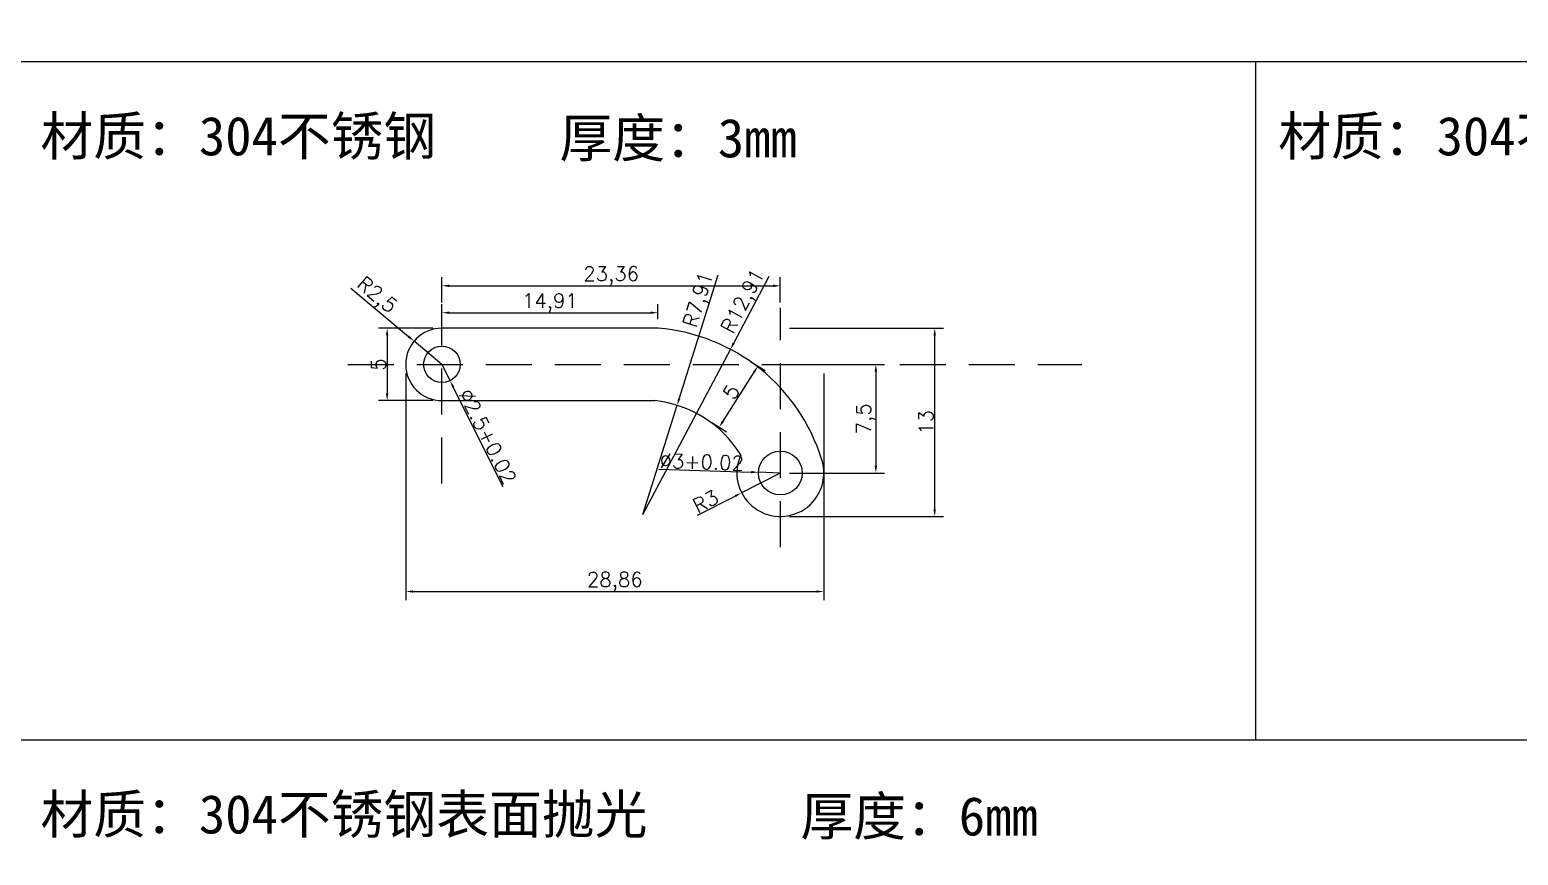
# Model space of a CAD drawing. Header units: millimetres. Extents: x 6817 to 10425, y -2870 to -164.
# Drawn here: x 10164.2 to 10267, y -416.3 to -359.3 of the extents above; entities that cross this region are included whole.
import ezdxf

# ---------------------------------------------------------------- set-up
doc = ezdxf.new("R2010")
doc.units = ezdxf.units.MM
doc.linetypes.add('HIDDEN', pattern=[9.525, 6.35, -3.175])
doc.layers.add('图层2', color=108, linetype='Continuous')
doc.styles.get("Standard").update_dxf_attribs({"font": 'txt', "bigfont": 'gbcbig.shx'})
doc.dimstyles.new('ISO-25', dxfattribs={"dimtxt": 1, "dimasz": 0.5, "dimexe": 0.6, "dimexo": 0.625, "dimgap": 0.1, "dimtad": 1, "dimtxsty": 'Standard', "dimcen": 2.5, "dimadec": 0, "dimazin": 0, "dimtfac": 1, "dimtmove": 0, "dimatfit": 3, "dimfxl": 1, "dimarcsym": 0})

# ---------------------------------------------------------------- blocks, each defined once
blk = doc.blocks.new('*D985')
at = {"layer": 'Defpoints', "color": 0, "linetype": 'ByBlock', "transparency": 16777216}
for p in [(10216.04, -377.02), (10192.69, -378.8), (10216.04, -378.8)]:
    blk.add_point(p, dxfattribs=at)
at = {"layer": '图层2', "color": 0, "linetype": 'ByBlock', "lineweight": -2, "transparency": 16777216}
for p, q in [((10192.69, -378.17), (10192.69, -376.42)), ((10216.04, -378.17), (10216.04, -376.42)), ((10193.19, -377.02), (10215.54, -377.02))]:
    blk.add_line(p, q, dxfattribs=at)
at = {"layer": '图层2', "color": 0, "linetype": 'ByBlock', "transparency": 16777216}
for points in [[(10193.19, -376.94), (10193.19, -377.11), (10192.69, -377.02)], [(10215.54, -376.94), (10215.54, -377.11), (10216.04, -377.02)]]:
    blk.add_solid(points, dxfattribs=at)
at = {"layer": '图层2', "color": 0, "linetype": 'ByBlock', "transparency": 16777216, "insert": (10204.37, -376.34), "char_height": 1, "attachment_point": 5}
blk.add_mtext('23,36', dxfattribs=at)
blk = doc.blocks.new('*D986')
at = {"layer": 'Defpoints', "color": 0, "linetype": 'ByBlock', "transparency": 16777216}
for p in [(10216.04, -382.45), (10216.04, -389.95), (10222.64, -389.95)]:
    blk.add_point(p, dxfattribs=at)
at = {"layer": '图层2', "color": 0, "linetype": 'ByBlock', "lineweight": -2, "transparency": 16777216}
for p, q in [((10216.67, -382.45), (10223.24, -382.45)), ((10222.64, -382.95), (10222.64, -389.45)), ((10216.67, -389.95), (10223.24, -389.95))]:
    blk.add_line(p, q, dxfattribs=at)
at = {"layer": '图层2', "color": 0, "linetype": 'ByBlock', "transparency": 16777216}
for points in [[(10222.55, -382.95), (10222.72, -382.95), (10222.64, -382.45)], [(10222.55, -389.45), (10222.72, -389.45), (10222.64, -389.95)]]:
    blk.add_solid(points, dxfattribs=at)
at = {"layer": '图层2', "color": 0, "linetype": 'ByBlock', "transparency": 16777216, "insert": (10221.95, -386.2), "char_height": 1, "attachment_point": 5, "rotation": 90}
blk.add_mtext('7,5', dxfattribs=at)
blk = doc.blocks.new('*D987')
at = {"layer": 'Defpoints', "color": 0, "linetype": 'ByBlock', "transparency": 16777216}
for p in [(10192.69, -379.95), (10188.91, -384.95), (10192.69, -384.95)]:
    blk.add_point(p, dxfattribs=at)
at = {"layer": '图层2', "color": 0, "linetype": 'ByBlock', "lineweight": -2, "transparency": 16777216}
for p, q in [((10192.06, -379.95), (10188.31, -379.95)), ((10188.91, -380.45), (10188.91, -384.45)), ((10192.06, -384.95), (10188.31, -384.95))]:
    blk.add_line(p, q, dxfattribs=at)
at = {"layer": '图层2', "color": 0, "linetype": 'ByBlock', "transparency": 16777216}
for points in [[(10188.82, -380.45), (10188.99, -380.45), (10188.91, -379.95)], [(10188.82, -384.45), (10188.99, -384.45), (10188.91, -384.95)]]:
    blk.add_solid(points, dxfattribs=at)
at = {"layer": '图层2', "color": 0, "linetype": 'ByBlock', "transparency": 16777216, "insert": (10188.31, -382.45), "char_height": 1, "attachment_point": 5, "rotation": 90}
blk.add_mtext('5', dxfattribs=at)
blk = doc.blocks.new('*D988')
at = {"layer": 'Defpoints', "color": 0, "linetype": 'ByBlock', "transparency": 16777216}
for p in [(10213.46, -381.9), (10214.5, -382.56), (10210.78, -386.13)]:
    blk.add_point(p, dxfattribs=at)
at = {"layer": '图层2', "color": 0, "linetype": 'ByBlock', "lineweight": -2, "transparency": 16777216}
for p, q in [((10212.09, -386.37), (10214.23, -382.98)), ((10213.98, -382.24), (10215, -382.88)), ((10211.31, -386.46), (10212.33, -387.11))]:
    blk.add_line(p, q, dxfattribs=at)
at = {"layer": '图层2', "color": 0, "linetype": 'ByBlock', "transparency": 16777216}
for points in [[(10214.16, -382.94), (10214.3, -383.03), (10214.5, -382.56)], [(10212.02, -386.32), (10212.16, -386.41), (10211.82, -386.79)]]:
    blk.add_solid(points, dxfattribs=at)
at = {"layer": '图层2', "color": 0, "linetype": 'ByBlock', "transparency": 16777216, "insert": (10212.65, -384.35), "char_height": 1, "attachment_point": 5, "rotation": 57.7006}
blk.add_mtext('5', dxfattribs=at)
blk = doc.blocks.new('*D989')
at = {"layer": 'Defpoints', "color": 0, "linetype": 'ByBlock', "transparency": 16777216}
for p in [(10207.6, -378.88), (10192.69, -379.95), (10207.6, -379.95)]:
    blk.add_point(p, dxfattribs=at)
at = {"layer": '图层2', "color": 0, "linetype": 'ByBlock', "lineweight": -2, "transparency": 16777216}
for p, q in [((10192.69, -379.32), (10192.69, -378.28)), ((10193.19, -378.88), (10207.1, -378.88)), ((10207.6, -379.32), (10207.6, -378.28))]:
    blk.add_line(p, q, dxfattribs=at)
at = {"layer": '图层2', "color": 0, "linetype": 'ByBlock', "transparency": 16777216}
for points in [[(10193.19, -378.8), (10193.19, -378.96), (10192.69, -378.88)], [(10207.1, -378.8), (10207.1, -378.96), (10207.6, -378.88)]]:
    blk.add_solid(points, dxfattribs=at)
at = {"layer": '图层2', "color": 0, "linetype": 'ByBlock', "transparency": 16777216, "insert": (10200.14, -378.2), "char_height": 1, "attachment_point": 5}
blk.add_mtext('14,91', dxfattribs=at)
blk = doc.blocks.new('*D990')
at = {"layer": 'Defpoints', "color": 0, "linetype": 'ByBlock', "transparency": 16777216}
for p in [(10190.77, -380.84), (10192.69, -382.45)]:
    blk.add_point(p, dxfattribs=at)
at = {"layer": '图层2', "color": 0, "linetype": 'ByBlock', "lineweight": -2, "transparency": 16777216}
for p, q in [((10186.4, -377.19), (10190.39, -380.52)), ((10192.69, -382.45), (10190.77, -380.84))]:
    blk.add_line(p, q, dxfattribs=at)
at = {"layer": '图层2', "color": 0, "linetype": 'ByBlock', "transparency": 16777216}
blk.add_solid([(10190.44, -380.46), (10190.33, -380.59), (10190.77, -380.84)], dxfattribs=at)
at = {"layer": '图层2', "color": 0, "linetype": 'ByBlock', "transparency": 16777216, "insert": (10188.13, -377.74), "char_height": 1, "attachment_point": 5, "rotation": 320.078}
blk.add_mtext('R2,5', dxfattribs=at)
blk = doc.blocks.new('*D630')
at = {"layer": 'Defpoints', "color": 0, "linetype": 'ByBlock', "transparency": 16777216}
for p in [(10192.69, -382.45), (10193.25, -383.58)]:
    blk.add_point(p, dxfattribs=at)
at = {"layer": '图层2', "color": 0, "linetype": 'ByBlock', "lineweight": -2, "transparency": 16777216}
for p, q in [((10192.69, -382.45), (10193.25, -383.58)), ((10196.91, -390.91), (10193.47, -384.02))]:
    blk.add_line(p, q, dxfattribs=at)
at = {"layer": '图层2', "color": 0, "linetype": 'ByBlock', "transparency": 16777216}
blk.add_solid([(10193.55, -383.99), (10193.4, -384.06), (10193.25, -383.58)], dxfattribs=at)
at = {"layer": '图层2', "color": 0, "linetype": 'ByBlock', "transparency": 16777216, "insert": (10195.84, -387.42), "char_height": 1, "attachment_point": 5, "rotation": 296.4958}
blk.add_mtext('%%C2.5+0.02', dxfattribs=at)
blk = doc.blocks.new('*D991')
at = {"layer": 'Defpoints', "color": 0, "linetype": 'ByBlock', "transparency": 16777216}
for p in [(10212.6, -381.41), (10206.55, -392.82)]:
    blk.add_point(p, dxfattribs=at)
at = {"layer": '图层2', "color": 0, "linetype": 'ByBlock', "lineweight": -2, "transparency": 16777216}
for p, q in [((10215.26, -376.37), (10212.83, -380.96)), ((10206.55, -392.82), (10212.6, -381.41))]:
    blk.add_line(p, q, dxfattribs=at)
at = {"layer": '图层2', "color": 0, "linetype": 'ByBlock', "transparency": 16777216}
blk.add_solid([(10212.76, -380.93), (10212.91, -381), (10212.6, -381.41)], dxfattribs=at)
at = {"layer": '图层2', "color": 0, "linetype": 'ByBlock', "transparency": 16777216, "insert": (10213.56, -378.13), "char_height": 1, "attachment_point": 5, "rotation": 62.1}
blk.add_mtext('R12,91', dxfattribs=at)
blk = doc.blocks.new('*D992')
at = {"layer": 'Defpoints', "color": 0, "linetype": 'ByBlock', "transparency": 16777216}
for p in [(10208.92, -385.27), (10206.55, -392.82)]:
    blk.add_point(p, dxfattribs=at)
at = {"layer": '图层2', "color": 0, "linetype": 'ByBlock', "lineweight": -2, "transparency": 16777216}
for p, q in [((10211.74, -376.29), (10209.07, -384.79)), ((10206.55, -392.82), (10208.92, -385.27))]:
    blk.add_line(p, q, dxfattribs=at)
at = {"layer": '图层2', "color": 0, "linetype": 'ByBlock', "transparency": 16777216}
blk.add_solid([(10208.99, -384.77), (10209.15, -384.82), (10208.92, -385.27)], dxfattribs=at)
at = {"layer": '图层2', "color": 0, "linetype": 'ByBlock', "transparency": 16777216, "insert": (10210.49, -378.01), "char_height": 1, "attachment_point": 5, "rotation": 72.5763}
blk.add_mtext('R7,91', dxfattribs=at)
blk = doc.blocks.new('*D631')
at = {"layer": 'Defpoints', "color": 0, "linetype": 'ByBlock', "transparency": 16777216}
for p in [(10216.04, -389.95), (10213.37, -391.31)]:
    blk.add_point(p, dxfattribs=at)
at = {"layer": '图层2', "color": 0, "linetype": 'ByBlock', "lineweight": -2, "transparency": 16777216}
for p, q in [((10216.04, -389.95), (10213.37, -391.31)), ((10210.33, -392.87), (10212.93, -391.54))]:
    blk.add_line(p, q, dxfattribs=at)
at = {"layer": '图层2', "color": 0, "linetype": 'ByBlock', "transparency": 16777216}
blk.add_solid([(10212.89, -391.47), (10212.97, -391.61), (10213.37, -391.31)], dxfattribs=at)
at = {"layer": '图层2', "color": 0, "linetype": 'ByBlock', "transparency": 16777216, "insert": (10210.89, -391.91), "char_height": 1, "attachment_point": 5, "rotation": 27.0655}
blk.add_mtext('R3', dxfattribs=at)
blk = doc.blocks.new('*D632')
at = {"layer": 'Defpoints', "color": 0, "linetype": 'ByBlock', "transparency": 16777216}
for p in [(10214.54, -389.9), (10216.04, -389.95)]:
    blk.add_point(p, dxfattribs=at)
at = {"layer": '图层2', "color": 0, "linetype": 'ByBlock', "lineweight": -2, "transparency": 16777216}
for p, q in [((10207.67, -389.69), (10214.04, -389.89)), ((10216.04, -389.95), (10214.54, -389.9))]:
    blk.add_line(p, q, dxfattribs=at)
at = {"layer": '图层2', "color": 0, "linetype": 'ByBlock', "transparency": 16777216}
blk.add_solid([(10214.04, -389.8), (10214.03, -389.97), (10214.54, -389.9)], dxfattribs=at)
at = {"layer": '图层2', "color": 0, "linetype": 'ByBlock', "transparency": 16777216, "insert": (10210.62, -389.18), "char_height": 1, "attachment_point": 5, "rotation": 358.2452}
blk.add_mtext('%%C3+0.02', dxfattribs=at)
blk = doc.blocks.new('*D1973')
at = {"layer": 'Defpoints', "color": 0, "linetype": 'ByBlock'}
for p in [(10216.04, -379.95), (10226.7, -379.95), (10216.04, -392.95)]:
    blk.add_point(p, dxfattribs=at)
at = {"layer": '图层2', "color": 0, "linetype": 'ByBlock', "lineweight": -2}
for p, q in [((10216.67, -379.95), (10227.3, -379.95)), ((10226.7, -392.45), (10226.7, -380.45)), ((10216.67, -392.95), (10227.3, -392.95))]:
    blk.add_line(p, q, dxfattribs=at)
at = {"layer": '图层2', "color": 0, "linetype": 'ByBlock'}
for points in [[(10226.61, -380.45), (10226.78, -380.45), (10226.7, -379.95)], [(10226.61, -392.45), (10226.78, -392.45), (10226.7, -392.95)]]:
    blk.add_solid(points, dxfattribs=at)
at = {"layer": '图层2', "color": 0, "linetype": 'ByBlock', "insert": (10226.1, -386.45), "char_height": 1, "attachment_point": 5, "rotation": 90}
blk.add_mtext('13', dxfattribs=at)
blk = doc.blocks.new('*D1974')
at = {"layer": 'Defpoints', "color": 0, "linetype": 'ByBlock'}
for p in [(10190.19, -382.45), (10219.04, -382.45), (10219.04, -398.13)]:
    blk.add_point(p, dxfattribs=at)
at = {"layer": '图层2', "color": 0, "linetype": 'ByBlock', "lineweight": -2}
for p, q in [((10190.19, -383.07), (10190.19, -398.73)), ((10219.04, -383.07), (10219.04, -398.73)), ((10190.69, -398.13), (10218.54, -398.13))]:
    blk.add_line(p, q, dxfattribs=at)
at = {"layer": '图层2', "color": 0, "linetype": 'ByBlock'}
for points in [[(10190.69, -398.05), (10190.69, -398.21), (10190.19, -398.13)], [(10218.54, -398.05), (10218.54, -398.21), (10219.04, -398.13)]]:
    blk.add_solid(points, dxfattribs=at)
at = {"layer": '图层2', "color": 0, "linetype": 'ByBlock', "insert": (10204.62, -397.45), "char_height": 1, "attachment_point": 5}
blk.add_mtext('28,86', dxfattribs=at)
blk = doc.blocks.new('*D2126')
at = {"layer": 'Defpoints', "color": 0, "linetype": 'ByBlock'}
for p in [(10223.66, -339.2), (10223.66, -344.88), (10247.6, -344.88)]:
    blk.add_point(p, dxfattribs=at)
at = {"layer": 'Defpoints', "color": 0, "linetype": 'ByBlock', "transparency": 16777216}
for p in [(8490.81, -2490.52), (8490.81, -2500.59), (8495.81, -2500.59)]:
    blk.add_point(p, dxfattribs=at)
at = {"layer": '图层2', "color": 0, "linetype": 'ByBlock', "lineweight": -2}
for p, q in [((10224.28, -339.2), (10248.2, -339.2)), ((10247.6, -339.7), (10247.6, -344.38)), ((10224.28, -344.88), (10248.2, -344.88))]:
    blk.add_line(p, q, dxfattribs=at)
at = {"layer": '图层2', "color": 0, "linetype": 'ByBlock', "lineweight": -2, "transparency": 16777216}
for p, q in [((8490.81, -2499.97), (8490.81, -2489.92)), ((8495.81, -2499.97), (8495.81, -2489.92)), ((8495.31, -2490.52), (8491.31, -2490.52))]:
    blk.add_line(p, q, dxfattribs=at)
at = {"layer": '图层2', "color": 0, "linetype": 'ByBlock'}
for points in [[(10247.52, -339.7), (10247.69, -339.7), (10247.6, -339.2)], [(10247.52, -344.38), (10247.69, -344.38), (10247.6, -344.88)]]:
    blk.add_solid(points, dxfattribs=at)
at = {"layer": '图层2', "color": 0, "linetype": 'ByBlock', "transparency": 16777216}
for points in [[(8491.31, -2490.44), (8491.31, -2490.6), (8490.81, -2490.52)], [(8495.31, -2490.44), (8495.31, -2490.6), (8495.81, -2490.52)]]:
    blk.add_solid(points, dxfattribs=at)
at = {"layer": '图层2', "color": 0, "linetype": 'ByBlock', "insert": (10246.92, -342.04), "char_height": 1, "attachment_point": 5, "rotation": 90}
blk.add_mtext('5,67', dxfattribs=at)
at = {"layer": '图层2', "color": 0, "linetype": 'ByBlock', "transparency": 16777216, "insert": (8493.31, -2489.17), "char_height": 2.5, "attachment_point": 5}
blk.add_mtext('5', dxfattribs=at)
blk = doc.blocks.new('*D2135')
at = {"layer": 'Defpoints', "color": 0, "linetype": 'ByBlock'}
for p in [(10217.81, -308.87), (10215.31, -322.35), (10217.81, -322.35), (8520.7, -2501.9), (8521.92, -2501.88), (8521.32, -2502.94), (8534.07, -2513.08), (8534.07, -2513.08)]:
    blk.add_point(p, dxfattribs=at)
at = {"layer": '图层2', "color": 0, "linetype": 'ByBlock', "lineweight": -2}
for p, q in [((10215.31, -321.73), (10215.31, -308.27)), ((10215.81, -308.87), (10217.31, -308.87)), ((10217.81, -321.73), (10217.81, -308.27)), ((8521.6, -2500.9), (8522.67, -2499.8)), ((8521.46, -2501.45), (8520.82, -2500.86)), ((8520.84, -2502.55), (8519.96, -2501.85))]:
    blk.add_line(p, q, dxfattribs=at)
for start, end in [(135.6492, 137.293), (138.9369, 139.8318)]:
    blk.add_arc((8534.07, -2513.08), 17.43, start, end, dxfattribs=at)
at = {"layer": '图层2', "color": 0, "linetype": 'ByBlock'}
for points in [[(10215.81, -308.79), (10215.81, -308.96), (10215.31, -308.87)], [(10217.31, -308.79), (10217.31, -308.96), (10217.81, -308.87)], [(8520.86, -2501.58), (8520.99, -2501.69), (8521.26, -2501.26)], [(8520.81, -2501.89), (8520.68, -2501.79), (8520.43, -2502.23)]]:
    blk.add_solid(points, dxfattribs=at)
at = {"layer": '图层2', "color": 0, "linetype": 'ByBlock', "insert": (10216.56, -308.19), "char_height": 1, "attachment_point": 5}
blk.add_mtext('2,5', dxfattribs=at)
at = {"layer": '图层2', "color": 0, "linetype": 'ByBlock', "insert": (8521.71, -2499.93), "char_height": 1, "attachment_point": 5, "rotation": 45.6492}
blk.add_mtext('4°', dxfattribs=at)
blk = doc.blocks.new('*D2136')
at = {"layer": 'Defpoints', "color": 0, "linetype": 'ByBlock'}
for p in [(10215.31, -305.16), (10187.99, -322.35), (10215.31, -322.35), (8518.44, -2501.94), (8521.32, -2502.94), (8518.95, -2504.56), (8534.07, -2513.08), (8534.07, -2513.08)]:
    blk.add_point(p, dxfattribs=at)
at = {"layer": '图层2', "color": 0, "linetype": 'ByBlock', "lineweight": -2}
for p, q in [((10187.99, -321.73), (10187.99, -304.56)), ((10215.31, -321.73), (10215.31, -304.56)), ((10188.49, -305.16), (10214.81, -305.16)), ((8520.84, -2502.55), (8518.59, -2500.76)), ((8518.41, -2504.25), (8516.83, -2503.36))]:
    blk.add_line(p, q, dxfattribs=at)
blk.add_arc((8534.07, -2513.08), 19.19, 142.9688, 149.0795, dxfattribs=at)
at = {"layer": '图层2', "color": 0, "linetype": 'ByBlock'}
for points in [[(10188.49, -305.08), (10188.49, -305.24), (10187.99, -305.16)], [(10214.81, -305.08), (10214.81, -305.24), (10215.31, -305.16)], [(8518.68, -2501.48), (8518.81, -2501.58), (8519.06, -2501.13)], [(8517.68, -2503.27), (8517.53, -2503.18), (8517.35, -2503.66)]]:
    blk.add_solid(points, dxfattribs=at)
at = {"layer": '图层2', "color": 0, "linetype": 'ByBlock', "insert": (10201.65, -304.48), "char_height": 1, "attachment_point": 5}
blk.add_mtext('27,32', dxfattribs=at)
at = {"layer": '图层2', "color": 0, "linetype": 'ByBlock', "insert": (8517.66, -2502.03), "char_height": 1, "attachment_point": 5, "rotation": 56.0242}
blk.add_mtext('9°', dxfattribs=at)

msp = doc.modelspace()

# ---------------------------------------------------------------- linework, layer by layer
at = {"layer": '图层2', "color": 2, "linetype": 'ByBlock'}
for p, q in [((10422.848, -361.56), (10127.143, -361.56)), ((10422.848, -361.56), (10127.143, -361.56)), ((10248.828, -361.56), (10248.828, -408.384)), ((10422.848, -408.384), (10127.143, -408.384))]:
    msp.add_line(p, q, dxfattribs=at)
at = {"layer": '图层2', "color": 3, "linetype": 'HIDDEN', "ltscale": 0.5}
for p, q in [((10192.687, -390.671), (10192.687, -378.796)), ((10216.044, -395.058), (10216.044, -378.542)), ((10186.199, -382.448), (10236.858, -382.448))]:
    msp.add_line(p, q, dxfattribs=at)
at = {"layer": '图层2', "color": 6, "linetype": 'ByBlock'}
for p, q in [((10207.601, -379.948), (10192.687, -379.948)), ((10192.687, -384.948), (10207.373, -384.948))]:
    msp.add_line(p, q, dxfattribs=at)
at = {"layer": '图层2', "color": 1, "linetype": 'ByBlock'}
for centre, radius in [((10192.687, -382.448), 1.26), ((10216.044, -389.948), 1.51)]:
    msp.add_circle(centre, radius, dxfattribs=at)
at = {"layer": '图层2', "color": 6, "linetype": 'ByBlock'}
for centre, radius, start, end in [((10192.687, -382.448), 2.5, 90, 270), ((10206.554, -392.82), 12.915, 17.06088, 85.35267), ((10206.554, -392.82), 7.915, 31.33876, 84.06252), ((10216.044, -389.948), 3, 155.49917, 17.79214)]:
    msp.add_arc(centre, radius, start, end, dxfattribs=at)

# ---------------------------------------------------------------- texts
at = {"color": 2, "char_height": 2.67108, "attachment_point": 1}
for s, insert, width in [('{\\fSimSun|b0|i0|c134|p2;材质：304不锈钢}', (10164.987, -365.344), 31.32319), ('{\\fSimSun|b0|i0|c134|p2;厚度：3mm}', (10200.801, -365.482), 31.32319), ('{\\fSimSun|b0|i0|c134|p2;材质：304不锈钢}', (10250.404, -365.344), 31.32319), ('{\\fSimSun|b0|i0|c134|p2;材质：304不锈钢表面抛光}', (10164.987, -412.168), 45.10623), ('{\\fSimSun|b0|i0|c134|p2;厚度：6mm}', (10217.429, -412.306), 31.32319)]:
    msp.add_mtext(s, dxfattribs=dict(at, insert=insert, width=width))

# ---------------------------------------------------------------- dimensions: what is measured, and where the dimension line sits
at = {"layer": '图层2', "color": 2, "linetype": 'ByBlock'}
for base, p1, p2, picture, middle in [((10215.309, -305.16), (10187.985, -322.353), (10215.309, -322.353), '*D2136', (10201.647, -304.476)), ((10217.809, -308.872), (10215.309, -322.353), (10217.809, -322.353), '*D2135', (10216.559, -308.188)), ((10216.044, -377.022), (10192.687, -378.796), (10216.044, -378.796), '*D985', (10204.366, -376.339)), ((10207.601, -378.879), (10192.687, -379.948), (10207.601, -379.948), '*D989', (10200.144, -378.195))]:
    dim = msp.add_linear_dim(base=base, p1=p1, p2=p2, dimstyle='ISO-25', dxfattribs=at)
    dim.commit()
    dim.dimension.update_dxf_attribs({"geometry": picture, "text_midpoint": middle})
for base, p1, p2, picture, middle in [((10247.6033, -344.8767), (10223.6566, -339.202), (10223.6566, -344.8767), '*D2126', (10246.9199, -342.0394)), ((10188.908, -384.948), (10192.687, -379.948), (10192.687, -384.948), '*D987', (10188.308, -382.448)), ((10222.636, -389.948), (10216.044, -382.448), (10216.044, -389.948), '*D986', (10221.953, -386.198))]:
    dim = msp.add_linear_dim(base=base, p1=p1, p2=p2, angle=90, dimstyle='ISO-25', dxfattribs=at)
    dim.commit()
    dim.dimension.update_dxf_attribs({"geometry": picture, "text_midpoint": middle})
dim = msp.add_radius_dim(center=(10206.554, -392.82), mpoint=(10212.598, -381.407), dimstyle='ISO-25', dxfattribs=at)
dim.commit()
dim.dimension.update_dxf_attribs({"geometry": '*D991', "text_midpoint": (10213.561, -378.126)})
for center, mpoint, picture, middle in [((10192.687, -382.448), (10190.769, -380.844), '*D990', (10187.692, -378.268)), ((10206.554, -392.82), (10208.924, -385.269), '*D992', (10211.139, -378.212)), ((10216.044, -389.948), (10213.373, -391.313), '*D631', (10211.162, -392.443))]:
    dim = msp.add_radius_dim(center=center, mpoint=mpoint, dimstyle='ISO-25', dxfattribs=at)
    dim.commit()
    dim.dimension.update_dxf_attribs({"geometry": picture, "text_midpoint": middle, "dimtype": 164})
at = {"layer": '图层2', "color": 3, "linetype": 'ByBlock'}
dim = msp.add_linear_dim(base=(10226.697, -379.948), p1=(10216.044, -392.948), p2=(10216.044, -379.948), angle=90, dimstyle='ISO-25', dxfattribs=at)
dim.commit()
dim.dimension.update_dxf_attribs({"geometry": '*D1973', "text_midpoint": (10226.097, -386.448)})
at = {"layer": '图层2', "color": 2, "linetype": 'ByBlock'}
dim = msp.add_aligned_dim(p1=(10210.784, -386.13), p2=(10213.455, -381.904), distance=-1.23, dimstyle='ISO-25', dxfattribs=at)
dim.commit()
dim.dimension.update_dxf_attribs({"geometry": '*D988', "text_midpoint": (10212.652, -384.354)})
at = {"layer": '图层2', "color": 3, "linetype": 'ByBlock'}
dim = msp.add_linear_dim(base=(10219.044, -398.13), p1=(10190.187, -382.448), p2=(10219.044, -382.448), dimstyle='ISO-25', dxfattribs=at)
dim.commit()
dim.dimension.update_dxf_attribs({"geometry": '*D1974', "text_midpoint": (10204.616, -397.446)})
at = {"layer": '图层2', "color": 2, "linetype": 'ByBlock'}
for center, mpoint, text, picture, middle in [((10192.687, -382.448), (10193.249, -383.576), '%%C2.5+0.02', '*D630', (10195.838, -387.425)), ((10216.044, -389.948), (10214.535, -389.902), '%%C3+0.02', '*D632', (10210.622, -389.182))]:
    dim = msp.add_radius_dim(center=center, mpoint=mpoint, text=text, dimstyle='ISO-25', dxfattribs=at)
    dim.commit()
    dim.dimension.update_dxf_attribs({"geometry": picture, "text_midpoint": middle})

doc.saveas('drawing.dxf')
